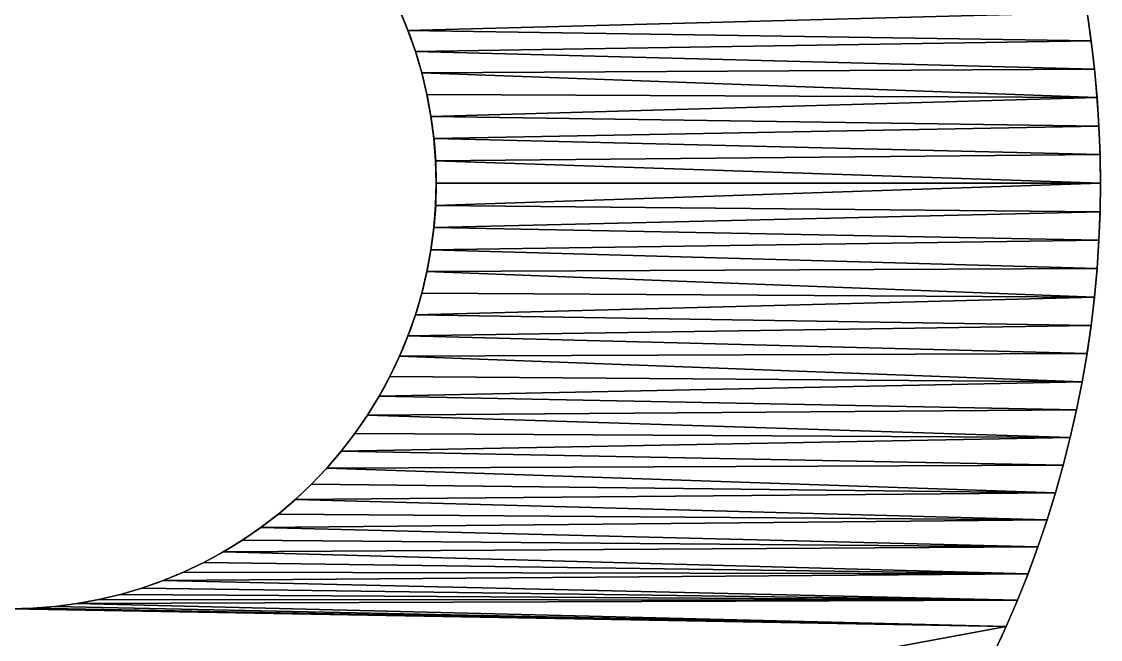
# Model space of a CAD drawing. Header units: millimetres. Extents: x 2854 to 3045, y 1707 to 1839.
# Drawn here: x 2960.804 to 2963.972, y 1803.057 to 1804.871 of the extents above; entities that cross this region are included whole.
import ezdxf

# ---------------------------------------------------------------- set-up
doc = ezdxf.new("R2010")
doc.units = ezdxf.units.MM

# ---------------------------------------------------------------- blocks, each defined once
blk = doc.blocks.new('Espaciador')
for p, q in [((2.7298, 13.7207), (2.7298, 13.7207, 10)), ((2.8134, 13.7262), (2.8134, 13.7262, 10)), ((2.8971, 13.7295), (2.8971, 13.7295, 10)), ((2.9809, 13.7306), (2.9809, 13.7306, 10)), ((3.0647, 13.7295), (3.0647, 13.7295, 10)), ((3.1484, 13.7262), (3.1484, 13.7262, 10)), ((3.232, 13.7207), (3.232, 13.7207, 10)), ((2.5632, 13.7032), (2.5632, 13.7032, 10)), ((2.6464, 13.713), (2.6464, 13.713, 10)), ((3.3154, 13.713), (3.3154, 13.713, 10)), ((3.3986, 13.7032), (3.3986, 13.7032, 10)), ((3.4815, 13.6912), (3.4815, 13.6912, 10)), ((3.5641, 13.677), (3.5641, 13.677, 10)), ((3.6462, 13.6606), (3.6462, 13.6606, 10)), ((3.7279, 13.6421), (3.7279, 13.6421, 10)), ((3.8091, 13.6215), (3.8091, 13.6215, 10)), ((3.8898, 13.5988), (3.8898, 13.5988, 10)), ((3.9698, 13.5739), (3.9698, 13.5739, 10)), ((4.0491, 13.547), (4.0491, 13.547, 10)), ((4.1277, 13.518), (4.1277, 13.518, 10)), ((4.2055, 13.487), (4.2055, 13.487, 10)), ((4.2825, 13.4539), (4.2825, 13.4539, 10)), ((2.721, 11.7532), (2.721, 11.7532, 10)), ((2.7854, 11.7652), (2.7854, 11.7652, 10)), ((2.8502, 11.7737), (2.8502, 11.7737, 10)), ((2.9155, 11.7788), (2.9155, 11.7788, 10)), ((2.9809, 11.7806), (2.9809, 11.7806, 10)), ((3.0463, 11.7788), (3.0463, 11.7788, 10)), ((3.1116, 11.7737), (3.1116, 11.7737, 10)), ((3.1764, 11.7652), (3.1764, 11.7652, 10)), ((3.2408, 11.7532), (3.2408, 11.7532, 10)), ((2.5946, 11.7194), (2.5946, 11.7194, 10)), ((2.6574, 11.738), (2.6574, 11.738, 10)), ((3.3044, 11.738), (3.3044, 11.738, 10)), ((3.3672, 11.7194), (3.3672, 11.7194, 10)), ((2.5329, 11.6975), (2.5329, 11.6975, 10)), ((3.4289, 11.6975), (3.4289, 11.6975, 10)), ((3.4893, 11.6725), (3.4893, 11.6725, 10)), ((3.5484, 11.6443), (3.5484, 11.6443, 10)), ((3.6059, 11.6131), (3.6059, 11.6131, 10)), ((3.6617, 11.5789), (3.6617, 11.5789, 10)), ((3.7156, 11.5418), (3.7156, 11.5418, 10)), ((3.7676, 11.502), (3.7676, 11.502, 10)), ((3.8173, 11.4595), (3.8173, 11.4595, 10)), ((3.8648, 11.4144), (3.8648, 11.4144, 10)), ((3.9098, 11.367), (3.9098, 11.367, 10)), ((3.9523, 11.3172), (3.9523, 11.3172, 10)), ((3.9922, 11.2653), (3.9922, 11.2653, 10)), ((4.0292, 11.2114), (4.0292, 11.2114, 10)), ((4.0634, 11.1556), (4.0634, 11.1556, 10)), ((4.0947, 11.098), (4.0947, 11.098, 10)), ((4.1228, 11.039), (4.1228, 11.039, 10)), ((4.1479, 10.9785), (4.1479, 10.9785, 10)), ((4.1697, 10.9168), (4.1697, 10.9168, 10)), ((4.1883, 10.8541), (4.1883, 10.8541, 10)), ((4.2036, 10.7904), (4.2036, 10.7904, 10)), ((4.2155, 10.7261), (4.2155, 10.7261, 10)), ((4.2241, 10.6612), (4.2241, 10.6612, 10)), ((4.2292, 10.596), (4.2292, 10.596, 10))]:
    blk.add_line(p, q)
at = {"color": 250, "true_color": 0x1e1e1e}
for centre in [(2.9809, 10.5306), (2.9809, 10.5306, 10)]:
    blk.add_circle(centre, 1.25, dxfattribs=at)
for centre in [(2.9809, 10.5306), (2.9809, 10.5306, 10)]:
    blk.add_arc(centre, 3.2, 315, 135, dxfattribs=at)
mesh = blk.add_polyface(dxfattribs=at)
corners = [(1.7582, 10.7904), (1.7563, 13.487), (1.8341, 13.518), (1.7735, 10.8541), (1.7921, 10.9168), (1.8139, 10.9785), (1.839, 11.039), (1.9127, 13.547), (1.8671, 11.098), (1.8984, 11.1556), (1.9326, 11.2114), (1.9921, 13.5739), (1.9696, 11.2653), (2.0095, 11.3172), (2.0721, 13.5988), (2.052, 11.367), (2.097, 11.4144), (2.1527, 13.6215), (2.1445, 11.4595), (2.1943, 11.502), (2.2339, 13.6421), (2.2462, 11.5418), (2.3156, 13.6606), (2.3001, 11.5789), (2.3559, 11.6131), (2.3978, 13.677), (2.4134, 11.6443), (2.4803, 13.6912), (2.4725, 11.6725), (2.5329, 11.6975), (2.5632, 13.7032), (2.5946, 11.7194), (2.6464, 13.713), (2.6574, 11.738), (2.7298, 13.7207), (2.721, 11.7532), (2.7854, 11.7652), (2.8134, 13.7262), (2.8502, 11.7737), (2.8971, 13.7295), (2.9155, 11.7788), (2.9809, 13.7306), (2.9809, 11.7806), (3.0463, 11.7788), (3.0647, 13.7295)]
mesh.append_faces([[corners[k] for k in face] for face in [(0, 2, 3), (3, 2, 4), (4, 2, 5), (5, 2, 6), (6, 7, 8), (8, 7, 9), (9, 7, 10), (10, 11, 12), (12, 11, 13), (13, 14, 15), (15, 14, 16), (16, 17, 18), (18, 17, 19), (19, 20, 21), (21, 22, 23), (23, 22, 24), (24, 25, 26), (26, 27, 28), (28, 27, 29), (29, 30, 31), (31, 32, 33), (33, 34, 35), (35, 34, 36), (36, 37, 38), (38, 39, 40), (40, 41, 42), (42, 41, 43)]], dxfattribs={"vtx0": -1, "vtx1": -1, "color": 250})
mesh.append_faces([[corners[k] for k in face] for face in [(0, 1, 2), (6, 2, 7), (10, 7, 11), (13, 11, 14), (16, 14, 17), (19, 17, 20), (21, 20, 22), (24, 22, 25), (26, 25, 27), (29, 27, 30), (31, 30, 32), (33, 32, 34), (36, 34, 37), (38, 37, 39), (40, 39, 41), (43, 41, 44)]], dxfattribs={"vtx0": -1, "vtx2": -1, "color": 250})
mesh = blk.add_polyface(dxfattribs=at)
corners = [(1.7563, 13.487, 10), (1.7582, 10.7904, 10), (1.8341, 13.518, 10), (1.7735, 10.8541, 10), (1.7921, 10.9168, 10), (1.8139, 10.9785, 10), (1.839, 11.039, 10), (1.9127, 13.547, 10), (1.8671, 11.098, 10), (1.8984, 11.1556, 10), (1.9326, 11.2114, 10), (1.9921, 13.5739, 10), (1.9696, 11.2653, 10), (2.0095, 11.3172, 10), (2.0721, 13.5988, 10), (2.052, 11.367, 10), (2.097, 11.4144, 10), (2.1527, 13.6215, 10), (2.1445, 11.4595, 10), (2.1943, 11.502, 10), (2.2339, 13.6421, 10), (2.2462, 11.5418, 10), (2.3156, 13.6606, 10), (2.3001, 11.5789, 10), (2.3559, 11.6131, 10), (2.3978, 13.677, 10), (2.4134, 11.6443, 10), (2.4803, 13.6912, 10), (2.4725, 11.6725, 10), (2.5329, 11.6975, 10), (2.5632, 13.7032, 10), (2.5946, 11.7194, 10), (2.6464, 13.713, 10), (2.6574, 11.738, 10), (2.7298, 13.7207, 10), (2.721, 11.7532, 10), (2.7854, 11.7652, 10), (2.8134, 13.7262, 10), (2.8502, 11.7737, 10), (2.8971, 13.7295, 10), (2.9155, 11.7788, 10), (2.9809, 13.7306, 10), (2.9809, 11.7806, 10), (3.0463, 11.7788, 10), (3.0647, 13.7295, 10)]
mesh.append_faces([[corners[k] for k in face] for face in [(0, 1, 2), (2, 6, 7), (7, 10, 11), (11, 13, 14), (14, 16, 17), (17, 19, 20), (20, 21, 22), (22, 24, 25), (25, 26, 27), (27, 29, 30), (30, 31, 32), (32, 33, 34), (34, 36, 37), (37, 38, 39), (39, 40, 41), (41, 43, 44)]], dxfattribs={"vtx0": -1, "vtx1": -1, "color": 250})
mesh.append_faces([[corners[k] for k in face] for face in [(2, 1, 3), (2, 3, 4), (2, 4, 5), (2, 5, 6), (7, 6, 8), (7, 8, 9), (7, 9, 10), (11, 10, 12), (11, 12, 13), (14, 13, 15), (14, 15, 16), (17, 16, 18), (17, 18, 19), (20, 19, 21), (22, 21, 23), (22, 23, 24), (25, 24, 26), (27, 26, 28), (27, 28, 29), (30, 29, 31), (32, 31, 33), (34, 33, 35), (34, 35, 36), (37, 36, 38), (39, 38, 40), (41, 40, 42), (41, 42, 43)]], dxfattribs={"vtx0": -1, "vtx2": -1, "color": 250})
mesh = blk.add_polyface(dxfattribs=at)
corners = [(2.6464, 13.713, 10), (2.7298, 13.7207), (2.6464, 13.713), (2.7298, 13.7207, 10)]
mesh.append_faces([[corners[k] for k in face] for face in [(0, 1, 2), (1, 0, 3)]], dxfattribs={"vtx0": -1, "color": 250})
mesh = blk.add_polyface(dxfattribs=at)
corners = [(2.7298, 13.7207), (2.8134, 13.7262, 10), (2.8134, 13.7262), (2.7298, 13.7207, 10)]
mesh.append_faces([[corners[k] for k in face] for face in [(0, 1, 2), (1, 0, 3)]], dxfattribs={"vtx0": -1, "color": 250})
mesh = blk.add_polyface(dxfattribs=at)
corners = [(2.8134, 13.7262, 10), (2.8971, 13.7295), (2.8134, 13.7262), (2.8971, 13.7295, 10)]
mesh.append_faces([[corners[k] for k in face] for face in [(0, 1, 2), (1, 0, 3)]], dxfattribs={"vtx0": -1, "color": 250})
mesh = blk.add_polyface(dxfattribs=at)
corners = [(2.8971, 13.7295, 10), (2.9809, 13.7306), (2.8971, 13.7295), (2.9809, 13.7306, 10)]
mesh.append_faces([[corners[k] for k in face] for face in [(0, 1, 2), (1, 0, 3)]], dxfattribs={"vtx0": -1, "color": 250})
mesh = blk.add_polyface(dxfattribs=at)
corners = [(2.9809, 13.7306, 10), (3.0647, 13.7295), (2.9809, 13.7306), (3.0647, 13.7295, 10)]
mesh.append_faces([[corners[k] for k in face] for face in [(0, 1, 2), (1, 0, 3)]], dxfattribs={"vtx0": -1, "color": 250})
mesh = blk.add_polyface(dxfattribs=at)
corners = [(3.0463, 11.7788), (3.0647, 13.7295), (3.1116, 11.7737), (3.1484, 13.7262), (3.1764, 11.7652), (3.232, 13.7207), (3.2408, 11.7532), (3.3154, 13.713), (3.3044, 11.738), (3.3672, 11.7194), (3.3986, 13.7032), (3.4289, 11.6975), (3.4815, 13.6912), (3.4893, 11.6725), (3.5641, 13.677), (3.5484, 11.6443), (3.6059, 11.6131), (3.6462, 13.6606), (3.6617, 11.5789), (3.7279, 13.6421), (3.7156, 11.5418), (3.7676, 11.502), (3.8091, 13.6215), (3.8173, 11.4595), (3.8898, 13.5988), (3.8648, 11.4144), (3.9098, 11.367), (3.9698, 13.5739), (3.9523, 11.3172), (3.9922, 11.2653), (4.0491, 13.547), (4.0292, 11.2114), (4.0634, 11.1556), (4.1277, 13.518), (4.0947, 11.098), (4.1228, 11.039), (4.1479, 10.9785), (4.2055, 13.487), (4.1697, 10.9168), (4.1883, 10.8541), (4.2036, 10.7904), (4.2155, 10.7261), (4.2825, 13.4539), (4.2241, 10.6612), (4.2292, 10.596)]
mesh.append_faces([[corners[k] for k in face] for face in [(0, 1, 2), (2, 3, 4), (4, 5, 6), (6, 7, 8), (8, 7, 9), (9, 10, 11), (11, 12, 13), (13, 14, 15), (15, 14, 16), (16, 17, 18), (18, 19, 20), (20, 19, 21), (21, 22, 23), (23, 24, 25), (25, 24, 26), (26, 27, 28), (28, 27, 29), (29, 30, 31), (31, 30, 32), (32, 33, 34), (34, 33, 35), (35, 33, 36), (36, 37, 38), (38, 37, 39), (39, 37, 40), (40, 37, 41), (41, 42, 43), (43, 42, 44)]], dxfattribs={"vtx0": -1, "vtx1": -1, "color": 250})
mesh.append_faces([[corners[k] for k in face] for face in [(2, 1, 3), (4, 3, 5), (6, 5, 7), (9, 7, 10), (11, 10, 12), (13, 12, 14), (16, 14, 17), (18, 17, 19), (21, 19, 22), (23, 22, 24), (26, 24, 27), (29, 27, 30), (32, 30, 33), (36, 33, 37), (41, 37, 42)]], dxfattribs={"vtx0": -1, "vtx2": -1, "color": 250})
mesh = blk.add_polyface(dxfattribs=at)
corners = [(3.0647, 13.7295, 10), (3.0463, 11.7788, 10), (3.1116, 11.7737, 10), (3.1484, 13.7262, 10), (3.1764, 11.7652, 10), (3.232, 13.7207, 10), (3.2408, 11.7532, 10), (3.3154, 13.713, 10), (3.3044, 11.738, 10), (3.3672, 11.7194, 10), (3.3986, 13.7032, 10), (3.4289, 11.6975, 10), (3.4815, 13.6912, 10), (3.4893, 11.6725, 10), (3.5641, 13.677, 10), (3.5484, 11.6443, 10), (3.6059, 11.6131, 10), (3.6462, 13.6606, 10), (3.6617, 11.5789, 10), (3.7279, 13.6421, 10), (3.7156, 11.5418, 10), (3.7676, 11.502, 10), (3.8091, 13.6215, 10), (3.8173, 11.4595, 10), (3.8898, 13.5988, 10), (3.8648, 11.4144, 10), (3.9098, 11.367, 10), (3.9698, 13.5739, 10), (3.9523, 11.3172, 10), (3.9922, 11.2653, 10), (4.0491, 13.547, 10), (4.0292, 11.2114, 10), (4.0634, 11.1556, 10), (4.1277, 13.518, 10), (4.0947, 11.098, 10), (4.1228, 11.039, 10), (4.1479, 10.9785, 10), (4.2055, 13.487, 10), (4.1697, 10.9168, 10), (4.1883, 10.8541, 10), (4.2036, 10.7904, 10), (4.2155, 10.7261, 10), (4.2825, 13.4539, 10), (4.2241, 10.6612, 10), (4.2292, 10.596, 10)]
mesh.append_faces([[corners[k] for k in face] for face in [(0, 2, 3), (3, 4, 5), (5, 6, 7), (7, 9, 10), (10, 11, 12), (12, 13, 14), (14, 16, 17), (17, 18, 19), (19, 21, 22), (22, 23, 24), (24, 26, 27), (27, 29, 30), (30, 32, 33), (33, 36, 37), (37, 41, 42)]], dxfattribs={"vtx0": -1, "vtx1": -1, "color": 250})
mesh.append_faces([[corners[k] for k in face] for face in [(0, 1, 2), (3, 2, 4), (5, 4, 6), (7, 6, 8), (7, 8, 9), (10, 9, 11), (12, 11, 13), (14, 13, 15), (14, 15, 16), (17, 16, 18), (19, 18, 20), (19, 20, 21), (22, 21, 23), (24, 23, 25), (24, 25, 26), (27, 26, 28), (27, 28, 29), (30, 29, 31), (30, 31, 32), (33, 32, 34), (33, 34, 35), (33, 35, 36), (37, 36, 38), (37, 38, 39), (37, 39, 40), (37, 40, 41), (42, 41, 43), (42, 43, 44)]], dxfattribs={"vtx0": -1, "vtx2": -1, "color": 250})
mesh = blk.add_polyface(dxfattribs=at)
corners = [(3.0647, 13.7295, 10), (3.1484, 13.7262), (3.0647, 13.7295), (3.1484, 13.7262, 10)]
mesh.append_faces([[corners[k] for k in face] for face in [(0, 1, 2), (1, 0, 3)]], dxfattribs={"vtx0": -1, "color": 250})
mesh = blk.add_polyface(dxfattribs=at)
corners = [(3.1484, 13.7262, 10), (3.232, 13.7207), (3.1484, 13.7262), (3.232, 13.7207, 10)]
mesh.append_faces([[corners[k] for k in face] for face in [(0, 1, 2), (1, 0, 3)]], dxfattribs={"vtx0": -1, "color": 250})
mesh = blk.add_polyface(dxfattribs=at)
corners = [(3.232, 13.7207, 10), (3.3154, 13.713), (3.232, 13.7207), (3.3154, 13.713, 10)]
mesh.append_faces([[corners[k] for k in face] for face in [(0, 1, 2), (1, 0, 3)]], dxfattribs={"vtx0": -1, "color": 250})
mesh = blk.add_polyface(dxfattribs=at)
corners = [(2.4803, 13.6912, 10), (2.5632, 13.7032), (2.4803, 13.6912), (2.5632, 13.7032, 10)]
mesh.append_faces([[corners[k] for k in face] for face in [(0, 1, 2), (1, 0, 3)]], dxfattribs={"vtx0": -1, "color": 250})
mesh = blk.add_polyface(dxfattribs=at)
corners = [(2.5632, 13.7032, 10), (2.6464, 13.713), (2.5632, 13.7032), (2.6464, 13.713, 10)]
mesh.append_faces([[corners[k] for k in face] for face in [(0, 1, 2), (1, 0, 3)]], dxfattribs={"vtx0": -1, "color": 250})
mesh = blk.add_polyface(dxfattribs=at)
corners = [(3.3154, 13.713, 10), (3.3986, 13.7032), (3.3154, 13.713), (3.3986, 13.7032, 10)]
mesh.append_faces([[corners[k] for k in face] for face in [(0, 1, 2), (1, 0, 3)]], dxfattribs={"vtx0": -1, "color": 250})
mesh = blk.add_polyface(dxfattribs=at)
corners = [(3.3986, 13.7032, 10), (3.4815, 13.6912), (3.3986, 13.7032), (3.4815, 13.6912, 10)]
mesh.append_faces([[corners[k] for k in face] for face in [(0, 1, 2), (1, 0, 3)]], dxfattribs={"vtx0": -1, "color": 250})
mesh = blk.add_polyface(dxfattribs=at)
corners = [(3.4815, 13.6912, 10), (3.5641, 13.677), (3.4815, 13.6912), (3.5641, 13.677, 10)]
mesh.append_faces([[corners[k] for k in face] for face in [(0, 1, 2), (1, 0, 3)]], dxfattribs={"vtx0": -1, "color": 250})
mesh = blk.add_polyface(dxfattribs=at)
corners = [(3.5641, 13.677, 10), (3.6462, 13.6606), (3.5641, 13.677), (3.6462, 13.6606, 10)]
mesh.append_faces([[corners[k] for k in face] for face in [(0, 1, 2), (1, 0, 3)]], dxfattribs={"vtx0": -1, "color": 250})
mesh = blk.add_polyface(dxfattribs=at)
corners = [(3.6462, 13.6606, 10), (3.7279, 13.6421), (3.6462, 13.6606), (3.7279, 13.6421, 10)]
mesh.append_faces([[corners[k] for k in face] for face in [(0, 1, 2), (1, 0, 3)]], dxfattribs={"vtx0": -1, "color": 250})
mesh = blk.add_polyface(dxfattribs=at)
corners = [(3.7279, 13.6421, 10), (3.8091, 13.6215), (3.7279, 13.6421), (3.8091, 13.6215, 10)]
mesh.append_faces([[corners[k] for k in face] for face in [(0, 1, 2), (1, 0, 3)]], dxfattribs={"vtx0": -1, "color": 250})
mesh = blk.add_polyface(dxfattribs=at)
corners = [(3.8091, 13.6215, 10), (3.8898, 13.5988), (3.8091, 13.6215), (3.8898, 13.5988, 10)]
mesh.append_faces([[corners[k] for k in face] for face in [(0, 1, 2), (1, 0, 3)]], dxfattribs={"vtx0": -1, "color": 250})
mesh = blk.add_polyface(dxfattribs=at)
corners = [(3.8898, 13.5988, 10), (3.9698, 13.5739), (3.8898, 13.5988), (3.9698, 13.5739, 10)]
mesh.append_faces([[corners[k] for k in face] for face in [(0, 1, 2), (1, 0, 3)]], dxfattribs={"vtx0": -1, "color": 250})
mesh = blk.add_polyface(dxfattribs=at)
corners = [(3.9698, 13.5739, 10), (4.0491, 13.547), (3.9698, 13.5739), (4.0491, 13.547, 10)]
mesh.append_faces([[corners[k] for k in face] for face in [(0, 1, 2), (1, 0, 3)]], dxfattribs={"vtx0": -1, "color": 250})
mesh = blk.add_polyface(dxfattribs=at)
corners = [(4.0491, 13.547, 10), (4.1277, 13.518), (4.0491, 13.547), (4.1277, 13.518, 10)]
mesh.append_faces([[corners[k] for k in face] for face in [(0, 1, 2), (1, 0, 3)]], dxfattribs={"vtx0": -1, "color": 250})
mesh = blk.add_polyface(dxfattribs=at)
corners = [(4.1277, 13.518, 10), (4.2055, 13.487), (4.1277, 13.518), (4.2055, 13.487, 10)]
mesh.append_faces([[corners[k] for k in face] for face in [(0, 1, 2), (1, 0, 3)]], dxfattribs={"vtx0": -1, "color": 250})
mesh = blk.add_polyface(dxfattribs=at)
corners = [(4.2055, 13.487, 10), (4.2825, 13.4539), (4.2055, 13.487), (4.2825, 13.4539, 10)]
mesh.append_faces([[corners[k] for k in face] for face in [(0, 1, 2), (1, 0, 3)]], dxfattribs={"vtx0": -1, "color": 250})
mesh = blk.add_polyface(dxfattribs=at)
corners = [(4.2292, 10.596), (4.2825, 13.4539), (4.2309, 10.5306), (5.2436, 8.2678), (4.3585, 13.4188), (4.4337, 13.3818), (4.5078, 13.3428), (4.5809, 13.3018), (4.6529, 13.259), (4.7238, 13.2143), (4.7934, 13.1678), (4.8618, 13.1194), (4.9289, 13.0693), (4.9947, 13.0174), (5.0591, 12.9639), (5.1221, 12.9086), (5.1836, 12.8518), (5.2436, 12.7933), (5.3021, 12.7333), (5.3021, 8.3278), (5.359, 12.6718), (5.4142, 8.4523), (5.4142, 12.6088), (5.4678, 12.5444), (5.4678, 8.5167), (5.5196, 12.4786), (5.5196, 8.5825), (5.5698, 12.4115), (5.5698, 8.6496), (5.6181, 12.3431), (5.6647, 8.7877), (5.6647, 12.2734), (5.7094, 12.2026), (5.7094, 8.8586), (5.7522, 12.1306), (5.7931, 9.0036), (5.7931, 12.0575), (5.8321, 9.0778), (5.8321, 11.9833), (5.8692, 11.9082), (5.8692, 9.1529), (5.9043, 11.8321), (5.9373, 9.306), (5.9373, 11.7551), (5.9684, 9.3838), (5.9684, 11.6773), (5.9974, 11.5987), (6.0243, 9.5417), (6.0243, 11.5194), (6.0491, 11.4394), (6.0491, 9.6217), (6.0719, 11.3588), (6.0719, 9.7023), (6.0925, 11.2776), (6.0925, 9.7835), (6.111, 11.1959), (6.111, 9.8652), (6.1273, 11.1137), (6.1273, 9.9474), (6.1415, 11.0311), (6.1415, 10.03), (6.1535, 10.9482), (6.1634, 10.1961), (6.1634, 10.865), (6.171, 10.7816)]
mesh.append_faces([[corners[k] for k in face] for face in [(0, 1, 2)]], dxfattribs={"vtx0": -1, "vtx1": -1, "color": 250})
mesh.append_faces([[corners[k] for k in face] for face in [(3, 2, 1)]], dxfattribs={"vtx0": -1, "vtx1": -1, "vtx2": -1, "color": 250})
mesh.append_faces([[corners[k] for k in face] for face in [(3, 1, 4), (3, 4, 5), (3, 5, 6), (3, 6, 7), (3, 7, 8), (3, 8, 9), (3, 9, 10), (3, 10, 11), (3, 11, 12), (3, 12, 13), (3, 13, 14), (3, 14, 15), (3, 15, 16), (3, 16, 17), (3, 17, 18), (19, 18, 20), (21, 20, 22), (21, 22, 23), (24, 23, 25), (26, 25, 27), (28, 27, 29), (30, 29, 31), (30, 31, 32), (33, 32, 34), (35, 34, 36), (37, 36, 38), (37, 38, 39), (40, 39, 41), (42, 41, 43), (44, 43, 45), (44, 45, 46), (47, 46, 48), (47, 48, 49), (50, 49, 51), (52, 51, 53), (54, 53, 55), (56, 55, 57), (58, 57, 59), (60, 59, 61), (62, 61, 63), (62, 63, 64)]], dxfattribs={"vtx0": -1, "vtx2": -1, "color": 250})
mesh = blk.add_polyface(dxfattribs=at)
corners = [(4.2309, 10.5306, 10), (5.2436, 8.2678, 10), (4.2825, 13.4539, 10), (4.3585, 13.4188, 10), (4.4337, 13.3818, 10), (4.5078, 13.3428, 10), (4.5809, 13.3018, 10), (4.6529, 13.259, 10), (4.7238, 13.2143, 10), (4.7934, 13.1678, 10), (4.8618, 13.1194, 10), (4.9289, 13.0693, 10), (4.9947, 13.0174, 10), (5.0591, 12.9639, 10), (5.1221, 12.9086, 10), (5.1836, 12.8518, 10), (5.2436, 12.7933, 10), (5.3021, 12.7333, 10), (5.3021, 8.3278, 10), (5.359, 12.6718, 10), (5.4142, 8.4523, 10), (5.4142, 12.6088, 10), (5.4678, 8.5167, 10), (5.4678, 12.5444, 10), (5.5196, 12.4786, 10), (5.5698, 8.6496, 10), (5.5698, 12.4115, 10), (5.6181, 12.3431, 10), (5.6647, 8.7877, 10), (5.6647, 12.2734, 10), (5.7094, 8.8586, 10), (5.7094, 12.2026, 10), (5.7522, 12.1306, 10), (5.7931, 9.0036, 10), (5.7931, 12.0575, 10), (5.8321, 9.0778, 10), (5.8321, 11.9833, 10), (5.8692, 11.9082, 10), (5.9043, 9.229, 10), (5.9043, 11.8321, 10), (5.9373, 9.306, 10), (5.9373, 11.7551, 10), (5.9684, 9.3838, 10), (5.9684, 11.6773, 10), (5.9974, 11.5987, 10), (6.0243, 9.5417, 10), (6.0243, 11.5194, 10), (6.0491, 11.4394, 10), (6.0719, 9.7023, 10), (6.0719, 11.3588, 10), (6.0925, 11.2776, 10), (6.0925, 9.7835, 10), (6.111, 11.1959, 10), (6.111, 9.8652, 10), (6.1273, 11.1137, 10), (6.1273, 9.9474, 10), (6.1415, 11.0311, 10), (6.1535, 10.1129, 10), (6.1535, 10.9482, 10), (6.1634, 10.1961, 10), (6.1634, 10.865, 10), (6.171, 10.7816, 10), (4.2292, 10.596, 10)]
mesh.append_faces([[corners[k] for k in face] for face in [(2, 1, 3), (3, 1, 4), (4, 1, 5), (5, 1, 6), (6, 1, 7), (7, 1, 8), (8, 1, 9), (9, 1, 10), (10, 1, 11), (11, 1, 12), (12, 1, 13), (13, 1, 14), (14, 1, 15), (15, 1, 16), (16, 1, 17), (17, 18, 19), (19, 20, 21), (21, 22, 23), (23, 22, 24), (24, 25, 26), (26, 25, 27), (27, 28, 29), (29, 30, 31), (31, 30, 32), (32, 33, 34), (34, 35, 36), (36, 35, 37), (37, 38, 39), (39, 40, 41), (41, 42, 43), (43, 42, 44), (44, 45, 46), (46, 45, 47), (47, 48, 49), (49, 48, 50), (50, 51, 52), (52, 53, 54), (54, 55, 56), (56, 57, 58), (58, 59, 60), (60, 59, 61)]], dxfattribs={"vtx0": -1, "vtx1": -1, "color": 250})
mesh.append_faces([[corners[k] for k in face] for face in [(0, 1, 2)]], dxfattribs={"vtx0": -1, "vtx1": -1, "vtx2": -1, "color": 250})
mesh.append_faces([[corners[k] for k in face] for face in [(2, 62, 0)]], dxfattribs={"vtx0": -1, "vtx2": -1, "color": 250})
mesh = blk.add_polyface(dxfattribs=at)
corners = [(4.2825, 13.4539, 10), (4.3585, 13.4188), (4.2825, 13.4539), (4.3585, 13.4188, 10)]
mesh.append_faces([[corners[k] for k in face] for face in [(0, 1, 2), (1, 0, 3)]], dxfattribs={"vtx0": -1, "color": 250})
mesh = blk.add_polyface(dxfattribs=at)
corners = [(5.2436, 8.2678), (4.0292, 9.8498), (4.0634, 9.9056), (4.0947, 9.9631), (4.1228, 10.0221), (4.1479, 10.0826), (4.1697, 10.1443), (4.1883, 10.207), (4.2036, 10.2707), (4.2155, 10.335), (4.2241, 10.3999), (4.2292, 10.4651), (4.2309, 10.5306), (5.3021, 12.7333), (5.3021, 8.3278), (5.359, 12.6718), (5.359, 8.3893), (5.4142, 8.4523), (5.4678, 12.5444), (5.4678, 8.5167), (5.5196, 12.4786), (5.5196, 8.5825), (5.5698, 12.4115), (5.5698, 8.6496), (5.6181, 12.3431), (5.6181, 8.7181), (5.6647, 8.7877), (5.7094, 12.2026), (5.7094, 8.8586), (5.7522, 12.1306), (5.7522, 8.9306), (5.7931, 9.0036), (5.7931, 12.0575), (5.8321, 9.0778), (5.8692, 11.9082), (5.8692, 9.1529), (5.9043, 11.8321), (5.9043, 9.229), (5.9373, 9.306), (5.9373, 11.7551), (5.9684, 9.3838), (5.9974, 11.5987), (5.9974, 9.4624), (6.0243, 9.5417), (6.0491, 11.4394), (6.0491, 9.6217), (6.0719, 11.3588), (6.0719, 9.7023), (6.0925, 11.2776), (6.0925, 9.7835), (6.111, 11.1959), (6.111, 9.8652), (6.1273, 11.1137), (6.1273, 9.9474), (6.1415, 11.0311), (6.1415, 10.03), (6.1535, 10.9482), (6.1535, 10.1129), (6.1634, 10.1961), (6.171, 10.7816), (6.171, 10.2795), (6.1765, 10.698), (6.1765, 10.3631), (6.1798, 10.4468), (6.1798, 10.6143), (6.1809, 10.5306)]
mesh.append_faces([[corners[k] for k in face] for face in [(63, 64, 65)]], dxfattribs={"vtx0": -1, "color": 250})
mesh.append_faces([[corners[k] for k in face] for face in [(0, 13, 14), (14, 15, 16), (16, 15, 17), (17, 18, 19), (19, 20, 21), (21, 22, 23), (23, 24, 25), (25, 24, 26), (26, 27, 28), (28, 29, 30), (30, 29, 31), (31, 32, 33), (33, 34, 35), (35, 36, 37), (37, 36, 38), (38, 39, 40), (40, 41, 42), (42, 41, 43), (43, 44, 45), (45, 46, 47), (47, 48, 49), (49, 50, 51), (51, 52, 53), (53, 54, 55), (55, 56, 57), (57, 56, 58), (58, 59, 60), (60, 61, 62), (62, 61, 63)]], dxfattribs={"vtx0": -1, "vtx1": -1, "color": 250})
mesh.append_faces([[corners[k] for k in face] for face in [(0, 1, 2), (0, 2, 3), (0, 3, 4), (0, 4, 5), (0, 5, 6), (0, 6, 7), (0, 7, 8), (0, 8, 9), (0, 9, 10), (0, 10, 11), (0, 11, 12), (60, 59, 61), (63, 61, 64)]], dxfattribs={"vtx0": -1, "vtx2": -1, "color": 250})
mesh = blk.add_polyface(dxfattribs=at)
corners = [(4.0292, 9.8498, 10), (5.2436, 8.2678, 10), (4.0634, 9.9056, 10), (4.0947, 9.9631, 10), (4.1228, 10.0221, 10), (4.1479, 10.0826, 10), (4.1697, 10.1443, 10), (4.1883, 10.207, 10), (4.2036, 10.2707, 10), (4.2155, 10.335, 10), (4.2241, 10.3999, 10), (4.2292, 10.4651, 10), (4.2309, 10.5306, 10), (5.3021, 12.7333, 10), (5.3021, 8.3278, 10), (5.359, 12.6718, 10), (5.359, 8.3893, 10), (5.4142, 8.4523, 10), (5.4142, 12.6088, 10), (5.4678, 8.5167, 10), (5.5196, 12.4786, 10), (5.5196, 8.5825, 10), (5.5698, 8.6496, 10), (5.6181, 12.3431, 10), (5.6181, 8.7181, 10), (5.6647, 8.7877, 10), (5.6647, 12.2734, 10), (5.7094, 8.8586, 10), (5.7522, 12.1306, 10), (5.7522, 8.9306, 10), (5.7931, 9.0036, 10), (5.7931, 12.0575, 10), (5.8321, 9.0778, 10), (5.8692, 11.9082, 10), (5.8692, 9.1529, 10), (5.9043, 9.229, 10), (5.9043, 11.8321, 10), (5.9373, 9.306, 10), (5.9373, 11.7551, 10), (5.9684, 9.3838, 10), (5.9974, 11.5987, 10), (5.9974, 9.4624, 10), (6.0243, 9.5417, 10), (6.0491, 11.4394, 10), (6.0491, 9.6217, 10), (6.0719, 9.7023, 10), (6.0925, 11.2776, 10), (6.0925, 9.7835, 10), (6.111, 11.1959, 10), (6.111, 9.8652, 10), (6.1273, 11.1137, 10), (6.1273, 9.9474, 10), (6.1415, 11.0311, 10), (6.1415, 10.03, 10), (6.1535, 10.1129, 10), (6.1535, 10.9482, 10), (6.1634, 10.1961, 10), (6.171, 10.7816, 10), (6.171, 10.2795, 10), (6.1765, 10.698, 10), (6.1765, 10.3631, 10), (6.1798, 10.4468, 10), (6.1798, 10.6143, 10), (6.1809, 10.5306, 10)]
mesh.append_faces([[corners[k] for k in face] for face in [(62, 61, 63)]], dxfattribs={"vtx0": -1, "color": 250})
mesh.append_faces([[corners[k] for k in face] for face in [(0, 1, 2), (2, 1, 3), (3, 1, 4), (4, 1, 5), (5, 1, 6), (6, 1, 7), (7, 1, 8), (8, 1, 9), (9, 1, 10), (10, 1, 11), (11, 1, 12), (57, 58, 59), (59, 61, 62)]], dxfattribs={"vtx0": -1, "vtx1": -1, "color": 250})
mesh.append_faces([[corners[k] for k in face] for face in [(13, 1, 14), (15, 14, 16), (15, 16, 17), (18, 17, 19), (20, 19, 21), (20, 21, 22), (23, 22, 24), (23, 24, 25), (26, 25, 27), (28, 27, 29), (28, 29, 30), (31, 30, 32), (33, 32, 34), (33, 34, 35), (36, 35, 37), (38, 37, 39), (40, 39, 41), (40, 41, 42), (43, 42, 44), (43, 44, 45), (46, 45, 47), (48, 47, 49), (50, 49, 51), (52, 51, 53), (52, 53, 54), (55, 54, 56), (57, 56, 58), (59, 58, 60), (59, 60, 61)]], dxfattribs={"vtx0": -1, "vtx2": -1, "color": 250})
mesh = blk.add_polyface(dxfattribs=at)
corners = [(2.721, 11.7532), (2.6574, 11.738, 10), (2.6574, 11.738), (2.721, 11.7532, 10)]
mesh.append_faces([[corners[k] for k in face] for face in [(0, 1, 2), (1, 0, 3)]], dxfattribs={"vtx0": -1, "color": 250})
mesh = blk.add_polyface(dxfattribs=at)
corners = [(2.7854, 11.7652, 10), (2.721, 11.7532), (2.7854, 11.7652), (2.721, 11.7532, 10)]
mesh.append_faces([[corners[k] for k in face] for face in [(0, 1, 2), (1, 0, 3)]], dxfattribs={"vtx0": -1, "color": 250})
mesh = blk.add_polyface(dxfattribs=at)
corners = [(2.8502, 11.7737, 10), (2.7854, 11.7652), (2.8502, 11.7737), (2.7854, 11.7652, 10)]
mesh.append_faces([[corners[k] for k in face] for face in [(0, 1, 2), (1, 0, 3)]], dxfattribs={"vtx0": -1, "color": 250})
mesh = blk.add_polyface(dxfattribs=at)
corners = [(2.9155, 11.7788, 10), (2.8502, 11.7737), (2.9155, 11.7788), (2.8502, 11.7737, 10)]
mesh.append_faces([[corners[k] for k in face] for face in [(0, 1, 2), (1, 0, 3)]], dxfattribs={"vtx0": -1, "color": 250})
mesh = blk.add_polyface(dxfattribs=at)
corners = [(2.9809, 11.7806, 10), (2.9155, 11.7788), (2.9809, 11.7806), (2.9155, 11.7788, 10)]
mesh.append_faces([[corners[k] for k in face] for face in [(0, 1, 2), (1, 0, 3)]], dxfattribs={"vtx0": -1, "color": 250})
mesh = blk.add_polyface(dxfattribs=at)
corners = [(3.0463, 11.7788, 10), (2.9809, 11.7806), (3.0463, 11.7788), (2.9809, 11.7806, 10)]
mesh.append_faces([[corners[k] for k in face] for face in [(0, 1, 2), (1, 0, 3)]], dxfattribs={"vtx0": -1, "color": 250})
mesh = blk.add_polyface(dxfattribs=at)
corners = [(3.1116, 11.7737, 10), (3.0463, 11.7788), (3.1116, 11.7737), (3.0463, 11.7788, 10)]
mesh.append_faces([[corners[k] for k in face] for face in [(0, 1, 2), (1, 0, 3)]], dxfattribs={"vtx0": -1, "color": 250})
mesh = blk.add_polyface(dxfattribs=at)
corners = [(3.1764, 11.7652, 10), (3.1116, 11.7737), (3.1764, 11.7652), (3.1116, 11.7737, 10)]
mesh.append_faces([[corners[k] for k in face] for face in [(0, 1, 2), (1, 0, 3)]], dxfattribs={"vtx0": -1, "color": 250})
mesh = blk.add_polyface(dxfattribs=at)
corners = [(3.2408, 11.7532, 10), (3.1764, 11.7652), (3.2408, 11.7532), (3.1764, 11.7652, 10)]
mesh.append_faces([[corners[k] for k in face] for face in [(0, 1, 2), (1, 0, 3)]], dxfattribs={"vtx0": -1, "color": 250})
mesh = blk.add_polyface(dxfattribs=at)
corners = [(3.3044, 11.738, 10), (3.2408, 11.7532), (3.3044, 11.738), (3.2408, 11.7532, 10)]
mesh.append_faces([[corners[k] for k in face] for face in [(0, 1, 2), (1, 0, 3)]], dxfattribs={"vtx0": -1, "color": 250})
mesh = blk.add_polyface(dxfattribs=at)
corners = [(2.5946, 11.7194, 10), (2.5329, 11.6975), (2.5946, 11.7194), (2.5329, 11.6975, 10)]
mesh.append_faces([[corners[k] for k in face] for face in [(0, 1, 2), (1, 0, 3)]], dxfattribs={"vtx0": -1, "color": 250})
mesh = blk.add_polyface(dxfattribs=at)
corners = [(2.6574, 11.738, 10), (2.5946, 11.7194), (2.6574, 11.738), (2.5946, 11.7194, 10)]
mesh.append_faces([[corners[k] for k in face] for face in [(0, 1, 2), (1, 0, 3)]], dxfattribs={"vtx0": -1, "color": 250})
mesh = blk.add_polyface(dxfattribs=at)
corners = [(3.3672, 11.7194, 10), (3.3044, 11.738), (3.3672, 11.7194), (3.3044, 11.738, 10)]
mesh.append_faces([[corners[k] for k in face] for face in [(0, 1, 2), (1, 0, 3)]], dxfattribs={"vtx0": -1, "color": 250})
mesh = blk.add_polyface(dxfattribs=at)
corners = [(3.4289, 11.6975, 10), (3.3672, 11.7194), (3.4289, 11.6975), (3.3672, 11.7194, 10)]
mesh.append_faces([[corners[k] for k in face] for face in [(0, 1, 2), (1, 0, 3)]], dxfattribs={"vtx0": -1, "color": 250})
mesh = blk.add_polyface(dxfattribs=at)
corners = [(2.5329, 11.6975, 10), (2.4725, 11.6725), (2.5329, 11.6975), (2.4725, 11.6725, 10)]
mesh.append_faces([[corners[k] for k in face] for face in [(0, 1, 2), (1, 0, 3)]], dxfattribs={"vtx0": -1, "color": 250})
mesh = blk.add_polyface(dxfattribs=at)
corners = [(3.4893, 11.6725, 10), (3.4289, 11.6975), (3.4893, 11.6725), (3.4289, 11.6975, 10)]
mesh.append_faces([[corners[k] for k in face] for face in [(0, 1, 2), (1, 0, 3)]], dxfattribs={"vtx0": -1, "color": 250})
mesh = blk.add_polyface(dxfattribs=at)
corners = [(3.5484, 11.6443, 10), (3.4893, 11.6725), (3.5484, 11.6443), (3.4893, 11.6725, 10)]
mesh.append_faces([[corners[k] for k in face] for face in [(0, 1, 2), (1, 0, 3)]], dxfattribs={"vtx0": -1, "color": 250})
mesh = blk.add_polyface(dxfattribs=at)
corners = [(3.6059, 11.6131, 10), (3.5484, 11.6443), (3.6059, 11.6131), (3.5484, 11.6443, 10)]
mesh.append_faces([[corners[k] for k in face] for face in [(0, 1, 2), (1, 0, 3)]], dxfattribs={"vtx0": -1, "color": 250})
mesh = blk.add_polyface(dxfattribs=at)
corners = [(3.6617, 11.5789, 10), (3.6059, 11.6131), (3.6617, 11.5789), (3.6059, 11.6131, 10)]
mesh.append_faces([[corners[k] for k in face] for face in [(0, 1, 2), (1, 0, 3)]], dxfattribs={"vtx0": -1, "color": 250})
mesh = blk.add_polyface(dxfattribs=at)
corners = [(3.7156, 11.5418, 10), (3.6617, 11.5789), (3.7156, 11.5418), (3.6617, 11.5789, 10)]
mesh.append_faces([[corners[k] for k in face] for face in [(0, 1, 2), (1, 0, 3)]], dxfattribs={"vtx0": -1, "color": 250})
mesh = blk.add_polyface(dxfattribs=at)
corners = [(3.7676, 11.502, 10), (3.7156, 11.5418), (3.7676, 11.502), (3.7156, 11.5418, 10)]
mesh.append_faces([[corners[k] for k in face] for face in [(0, 1, 2), (1, 0, 3)]], dxfattribs={"vtx0": -1, "color": 250})
mesh = blk.add_polyface(dxfattribs=at)
corners = [(3.8173, 11.4595, 10), (3.7676, 11.502), (3.8173, 11.4595), (3.7676, 11.502, 10)]
mesh.append_faces([[corners[k] for k in face] for face in [(0, 1, 2), (1, 0, 3)]], dxfattribs={"vtx0": -1, "color": 250})
mesh = blk.add_polyface(dxfattribs=at)
corners = [(3.8648, 11.4144, 10), (3.8173, 11.4595), (3.8648, 11.4144), (3.8173, 11.4595, 10)]
mesh.append_faces([[corners[k] for k in face] for face in [(0, 1, 2), (1, 0, 3)]], dxfattribs={"vtx0": -1, "color": 250})
mesh = blk.add_polyface(dxfattribs=at)
corners = [(3.8648, 11.4144, 10), (3.9098, 11.367), (3.9098, 11.367, 10), (3.8648, 11.4144)]
mesh.append_faces([[corners[k] for k in face] for face in [(0, 1, 2), (1, 0, 3)]], dxfattribs={"vtx0": -1, "color": 250})
mesh = blk.add_polyface(dxfattribs=at)
corners = [(3.9098, 11.367, 10), (3.9523, 11.3172), (3.9523, 11.3172, 10), (3.9098, 11.367)]
mesh.append_faces([[corners[k] for k in face] for face in [(0, 1, 2), (1, 0, 3)]], dxfattribs={"vtx0": -1, "color": 250})
mesh = blk.add_polyface(dxfattribs=at)
corners = [(3.9523, 11.3172, 10), (3.9922, 11.2653), (3.9922, 11.2653, 10), (3.9523, 11.3172)]
mesh.append_faces([[corners[k] for k in face] for face in [(0, 1, 2), (1, 0, 3)]], dxfattribs={"vtx0": -1, "color": 250})
mesh = blk.add_polyface(dxfattribs=at)
corners = [(3.9922, 11.2653, 10), (4.0292, 11.2114), (4.0292, 11.2114, 10), (3.9922, 11.2653)]
mesh.append_faces([[corners[k] for k in face] for face in [(0, 1, 2), (1, 0, 3)]], dxfattribs={"vtx0": -1, "color": 250})
mesh = blk.add_polyface(dxfattribs=at)
corners = [(4.0292, 11.2114, 10), (4.0634, 11.1556), (4.0634, 11.1556, 10), (4.0292, 11.2114)]
mesh.append_faces([[corners[k] for k in face] for face in [(0, 1, 2), (1, 0, 3)]], dxfattribs={"vtx0": -1, "color": 250})
mesh = blk.add_polyface(dxfattribs=at)
corners = [(4.0634, 11.1556, 10), (4.0947, 11.098), (4.0947, 11.098, 10), (4.0634, 11.1556)]
mesh.append_faces([[corners[k] for k in face] for face in [(0, 1, 2), (1, 0, 3)]], dxfattribs={"vtx0": -1, "color": 250})
mesh = blk.add_polyface(dxfattribs=at)
corners = [(4.0947, 11.098, 10), (4.1228, 11.039), (4.1228, 11.039, 10), (4.0947, 11.098)]
mesh.append_faces([[corners[k] for k in face] for face in [(0, 1, 2), (1, 0, 3)]], dxfattribs={"vtx0": -1, "color": 250})
mesh = blk.add_polyface(dxfattribs=at)
corners = [(4.1228, 11.039, 10), (4.1479, 10.9785), (4.1479, 10.9785, 10), (4.1228, 11.039)]
mesh.append_faces([[corners[k] for k in face] for face in [(0, 1, 2), (1, 0, 3)]], dxfattribs={"vtx0": -1, "color": 250})
mesh = blk.add_polyface(dxfattribs=at)
corners = [(4.1479, 10.9785, 10), (4.1697, 10.9168), (4.1697, 10.9168, 10), (4.1479, 10.9785)]
mesh.append_faces([[corners[k] for k in face] for face in [(0, 1, 2), (1, 0, 3)]], dxfattribs={"vtx0": -1, "color": 250})
mesh = blk.add_polyface(dxfattribs=at)
corners = [(4.1697, 10.9168, 10), (4.1883, 10.8541), (4.1883, 10.8541, 10), (4.1697, 10.9168)]
mesh.append_faces([[corners[k] for k in face] for face in [(0, 1, 2), (1, 0, 3)]], dxfattribs={"vtx0": -1, "color": 250})
mesh = blk.add_polyface(dxfattribs=at)
corners = [(4.1883, 10.8541, 10), (4.2036, 10.7904), (4.2036, 10.7904, 10), (4.1883, 10.8541)]
mesh.append_faces([[corners[k] for k in face] for face in [(0, 1, 2), (1, 0, 3)]], dxfattribs={"vtx0": -1, "color": 250})
mesh = blk.add_polyface(dxfattribs=at)
corners = [(4.2036, 10.7904, 10), (4.2155, 10.7261), (4.2155, 10.7261, 10), (4.2036, 10.7904)]
mesh.append_faces([[corners[k] for k in face] for face in [(0, 1, 2), (1, 0, 3)]], dxfattribs={"vtx0": -1, "color": 250})
mesh = blk.add_polyface(dxfattribs=at)
corners = [(4.2155, 10.7261, 10), (4.2241, 10.6612), (4.2241, 10.6612, 10), (4.2155, 10.7261)]
mesh.append_faces([[corners[k] for k in face] for face in [(0, 1, 2), (1, 0, 3)]], dxfattribs={"vtx0": -1, "color": 250})
mesh = blk.add_polyface(dxfattribs=at)
corners = [(4.2241, 10.6612, 10), (4.2292, 10.596), (4.2292, 10.596, 10), (4.2241, 10.6612)]
mesh.append_faces([[corners[k] for k in face] for face in [(0, 1, 2), (1, 0, 3)]], dxfattribs={"vtx0": -1, "color": 250})
mesh = blk.add_polyface(dxfattribs=at)
corners = [(4.2292, 10.596, 10), (4.2309, 10.5306), (4.2309, 10.5306, 10), (4.2292, 10.596)]
mesh.append_faces([[corners[k] for k in face] for face in [(0, 1, 2), (1, 0, 3)]], dxfattribs={"vtx0": -1, "color": 250})

msp = doc.modelspace()

# ---------------------------------------------------------------- block references
at = {"color": 40, "true_color": 0xf8d731, "rotation": 270}
msp.add_blockref('Espaciador', (2950.2412, 1807.3772, 0.0005), dxfattribs=at)

doc.saveas('drawing.dxf')
